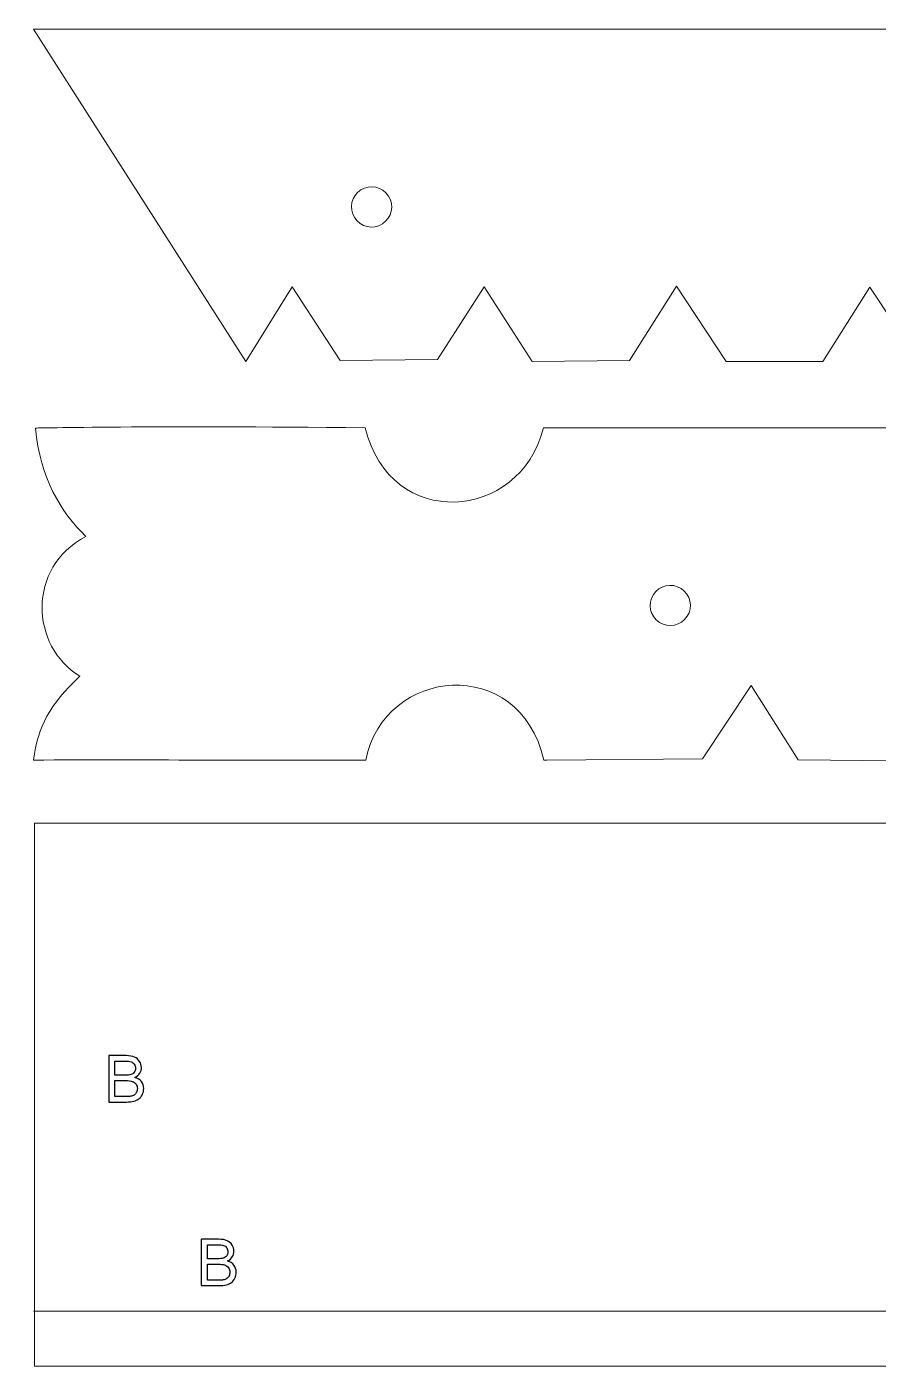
# Model space of a CAD drawing. Header units: centimetres. Extents: x -109.1 to -53.6, y -10 to 49.4.
# Drawn here: x -108.29 to -102.72, y -1.16 to 7.59 of the extents above; entities that cross this region are included whole.
import ezdxf

# ---------------------------------------------------------------- set-up
doc = ezdxf.new("R2010")
doc.units = ezdxf.units.CM
doc.header["$MEASUREMENT"] = 0
doc.layers.add('layer 1', color=7, linetype='Continuous')

msp = doc.modelspace()

# ---------------------------------------------------------------- linework, layer by layer
at = {"layer": 'layer 1', "color": 250, "lineweight": 20}
for points, knots in [([(-106.55482, 5.89334), (-106.55482, 5.89334), (-106.85897, 5.40499), (-106.85897, 5.40499), (-106.85897, 5.40499), (-106.85897, 5.40499), (-108.24813, 7.57718), (-108.24813, 7.57718), (-108.24813, 7.57718), (-108.24813, 7.57718), (-95.11072, 7.57716), (-95.11072, 7.57716), (-95.11072, 7.57716), (-94.95818, 6.96055), (-94.10575, 6.90026), (-93.94542, 7.57716), (-93.94542, 7.57716), (-92.55327, 7.59314), (-91.78764, 7.57558), (-91.78728, 7.57558), (-91.78728, 7.57558), (-91.81904, 7.24509), (-91.95148, 7.03053), (-92.11622, 6.86695), (-92.11622, 6.86695), (-91.73045, 6.66408), (-91.75352, 6.15032), (-92.07717, 5.95264), (-92.07717, 5.95264), (-91.87726, 5.76059), (-91.8061, 5.63176), (-91.77412, 5.40498), (-91.77412, 5.40498), (-92.49867, 5.40697), (-93.22348, 5.403), (-93.94803, 5.40499), (-93.94803, 5.40499), (-94.07085, 6.01573), (-94.9534, 6.0984), (-95.11414, 5.405), (-95.11414, 5.405), (-95.12025, 5.40493), (-95.12638, 5.40474), (-95.13251, 5.4048), (-95.13251, 5.4048), (-95.13251, 5.4048), (-96.15251, 5.41371), (-96.15251, 5.41371), (-96.15251, 5.41371), (-96.15251, 5.41371), (-96.4703, 5.89337), (-96.4703, 5.89337), (-96.4703, 5.89337), (-96.4703, 5.89337), (-96.77657, 5.40717), (-96.77657, 5.40717), (-96.77657, 5.40717), (-96.77657, 5.40717), (-97.4131, 5.40051), (-97.4131, 5.40051), (-97.4131, 5.40051), (-97.4131, 5.40051), (-97.72996, 5.88019), (-97.72996, 5.88019), (-97.72996, 5.88019), (-97.72996, 5.88019), (-98.0347, 5.40499), (-98.0347, 5.40499), (-98.0347, 5.40499), (-98.0347, 5.40499), (-98.68153, 5.40499), (-98.68153, 5.40499), (-98.68153, 5.40499), (-98.68153, 5.40499), (-98.99283, 5.89336), (-98.99283, 5.89336), (-98.99283, 5.89336), (-98.99283, 5.89336), (-99.30162, 5.40498), (-99.30162, 5.40498), (-99.30162, 5.40498), (-99.30162, 5.40498), (-99.93511, 5.405), (-99.93511, 5.405), (-99.93511, 5.405), (-99.93511, 5.405), (-100.25441, 5.89336), (-100.25441, 5.89336), (-100.25441, 5.89336), (-100.25441, 5.89336), (-100.55936, 5.405), (-100.55936, 5.405), (-100.55936, 5.405), (-100.8659, 5.40313), (-101.19496, 5.405), (-101.19496, 5.405), (-101.19496, 5.405), (-101.19496, 5.405), (-101.5124, 5.89335), (-101.5124, 5.89335), (-101.5124, 5.89335), (-101.5124, 5.89335), (-101.81713, 5.40498), (-101.81713, 5.40498), (-101.81713, 5.40498), (-101.81713, 5.40498), (-102.45364, 5.40499), (-102.45364, 5.40499), (-102.45364, 5.40499), (-102.45364, 5.40499), (-102.7759, 5.89123), (-102.7759, 5.89123), (-102.7759, 5.89123), (-102.7759, 5.89123), (-103.08357, 5.40499), (-103.08357, 5.40499), (-103.08357, 5.40499), (-103.08357, 5.40499), (-103.71633, 5.40499), (-103.71633, 5.40499), (-103.71633, 5.40499), (-103.71633, 5.40499), (-104.04179, 5.89785), (-104.04179, 5.89785), (-104.04179, 5.89785), (-104.04179, 5.89785), (-104.3485, 5.41165), (-104.3485, 5.41165), (-104.3485, 5.41165), (-104.3485, 5.41165), (-104.98439, 5.40499), (-104.98439, 5.40499), (-104.98439, 5.40499), (-104.98439, 5.40499), (-105.29974, 5.89335), (-105.29974, 5.89335), (-105.29974, 5.89335), (-105.29974, 5.89335), (-105.60555, 5.41784), (-105.60555, 5.41784), (-105.60555, 5.41784), (-105.60555, 5.41784), (-106.24189, 5.41118), (-106.24189, 5.41118), (-106.24189, 5.41118), (-106.24189, 5.41118), (-106.55482, 5.89334), (-106.55482, 5.89334)], [0, 0, 0, 0, 0.0263158, 0.0263158, 0.0263158, 0.0263158, 0.0526316, 0.0526316, 0.0526316, 0.0526316, 0.0789474, 0.0789474, 0.0789474, 0.0789474, 0.1052632, 0.1052632, 0.1052632, 0.1052632, 0.1315789, 0.1315789, 0.1315789, 0.1315789, 0.1578947, 0.1578947, 0.1578947, 0.1578947, 0.1842105, 0.1842105, 0.1842105, 0.1842105, 0.2105263, 0.2105263, 0.2105263, 0.2105263, 0.2368421, 0.2368421, 0.2368421, 0.2368421, 0.2631579, 0.2631579, 0.2631579, 0.2631579, 0.2894737, 0.2894737, 0.2894737, 0.2894737, 0.3157895, 0.3157895, 0.3157895, 0.3157895, 0.3421053, 0.3421053, 0.3421053, 0.3421053, 0.3684211, 0.3684211, 0.3684211, 0.3684211, 0.3947368, 0.3947368, 0.3947368, 0.3947368, 0.4210526, 0.4210526, 0.4210526, 0.4210526, 0.4473684, 0.4473684, 0.4473684, 0.4473684, 0.4736842, 0.4736842, 0.4736842, 0.4736842, 0.5, 0.5, 0.5, 0.5, 0.5263158, 0.5263158, 0.5263158, 0.5263158, 0.5526316, 0.5526316, 0.5526316, 0.5526316, 0.5789474, 0.5789474, 0.5789474, 0.5789474, 0.6052632, 0.6052632, 0.6052632, 0.6052632, 0.6315789, 0.6315789, 0.6315789, 0.6315789, 0.6578947, 0.6578947, 0.6578947, 0.6578947, 0.6842105, 0.6842105, 0.6842105, 0.6842105, 0.7105263, 0.7105263, 0.7105263, 0.7105263, 0.7368421, 0.7368421, 0.7368421, 0.7368421, 0.7631579, 0.7631579, 0.7631579, 0.7631579, 0.7894737, 0.7894737, 0.7894737, 0.7894737, 0.8157895, 0.8157895, 0.8157895, 0.8157895, 0.8421053, 0.8421053, 0.8421053, 0.8421053, 0.8684211, 0.8684211, 0.8684211, 0.8684211, 0.8947368, 0.8947368, 0.8947368, 0.8947368, 0.9210526, 0.9210526, 0.9210526, 0.9210526, 0.9473684, 0.9473684, 0.9473684, 0.9473684, 1, 1, 1, 1]), ([(-106.10659, 6.52608), (-106.16771, 6.48691), (-106.18549, 6.40562), (-106.14632, 6.3445), (-106.14632, 6.3445), (-106.10714, 6.28338), (-106.02585, 6.2656), (-105.96472, 6.30477), (-105.96472, 6.30477), (-105.90361, 6.34395), (-105.88583, 6.42524), (-105.92499, 6.48636), (-105.92499, 6.48636), (-105.96417, 6.54748), (-106.04546, 6.56526), (-106.10659, 6.52608)], [0, 0, 0, 0, 0.2, 0.2, 0.2, 0.2, 0.4, 0.4, 0.4, 0.4, 0.6, 0.6, 0.6, 0.6, 1, 1, 1, 1]), ([(-93.46744, 3.2872), (-93.46744, 3.2872), (-93.1633, 2.79885), (-93.1633, 2.79885), (-93.1633, 2.79885), (-93.1633, 2.79885), (-91.77412, 4.97104), (-91.77412, 4.97104), (-91.77412, 4.97104), (-91.77412, 4.97104), (-104.91153, 4.97102), (-104.91153, 4.97102), (-104.91153, 4.97102), (-105.06409, 4.35441), (-105.91651, 4.29412), (-106.07684, 4.97102), (-106.07684, 4.97102), (-107.469, 4.987), (-108.23463, 4.96944), (-108.23499, 4.96944), (-108.23499, 4.96944), (-108.20322, 4.63895), (-108.07078, 4.42439), (-107.90604, 4.26081), (-107.90604, 4.26081), (-108.2918, 4.05794), (-108.26874, 3.54418), (-107.94508, 3.3465), (-107.94508, 3.3465), (-108.145, 3.15445), (-108.21616, 3.02562), (-108.24813, 2.79884), (-108.24813, 2.79884), (-107.52359, 2.80083), (-106.79879, 2.79686), (-106.07424, 2.79885), (-106.07424, 2.79885), (-105.95141, 3.40959), (-105.06886, 3.49226), (-104.90813, 2.79886), (-104.90813, 2.79886), (-104.90202, 2.79879), (-104.89587, 2.7986), (-104.88975, 2.79866), (-104.88975, 2.79866), (-104.88975, 2.79866), (-103.86976, 2.80757), (-103.86976, 2.80757), (-103.86976, 2.80757), (-103.86976, 2.80757), (-103.55196, 3.28723), (-103.55196, 3.28723), (-103.55196, 3.28723), (-103.55196, 3.28723), (-103.2457, 2.80103), (-103.2457, 2.80103), (-103.2457, 2.80103), (-103.2457, 2.80103), (-102.60915, 2.79437), (-102.60915, 2.79437), (-102.60915, 2.79437), (-102.60915, 2.79437), (-102.2923, 3.27405), (-102.2923, 3.27405), (-102.2923, 3.27405), (-102.2923, 3.27405), (-101.98756, 2.79885), (-101.98756, 2.79885), (-101.98756, 2.79885), (-101.98756, 2.79885), (-101.34071, 2.79885), (-101.34071, 2.79885), (-101.34071, 2.79885), (-101.34071, 2.79885), (-101.02943, 3.28722), (-101.02943, 3.28722), (-101.02943, 3.28722), (-101.02943, 3.28722), (-100.72064, 2.79884), (-100.72064, 2.79884), (-100.72064, 2.79884), (-100.72064, 2.79884), (-100.08715, 2.79886), (-100.08715, 2.79886), (-100.08715, 2.79886), (-100.08715, 2.79886), (-99.76784, 3.28722), (-99.76784, 3.28722), (-99.76784, 3.28722), (-99.76784, 3.28722), (-99.46288, 2.79886), (-99.46288, 2.79886), (-99.46288, 2.79886), (-99.15636, 2.79699), (-98.8273, 2.79886), (-98.8273, 2.79886), (-98.8273, 2.79886), (-98.8273, 2.79886), (-98.50985, 3.28721), (-98.50985, 3.28721), (-98.50985, 3.28721), (-98.50985, 3.28721), (-98.20513, 2.79884), (-98.20513, 2.79884), (-98.20513, 2.79884), (-98.20513, 2.79884), (-97.56863, 2.79885), (-97.56863, 2.79885), (-97.56863, 2.79885), (-97.56863, 2.79885), (-97.24636, 3.28509), (-97.24636, 3.28509), (-97.24636, 3.28509), (-97.24636, 3.28509), (-96.93869, 2.79885), (-96.93869, 2.79885), (-96.93869, 2.79885), (-96.93869, 2.79885), (-96.30593, 2.79885), (-96.30593, 2.79885), (-96.30593, 2.79885), (-96.30593, 2.79885), (-95.98047, 3.29171), (-95.98047, 3.29171), (-95.98047, 3.29171), (-95.98047, 3.29171), (-95.67375, 2.80551), (-95.67375, 2.80551), (-95.67375, 2.80551), (-95.67375, 2.80551), (-95.03787, 2.79885), (-95.03787, 2.79885), (-95.03787, 2.79885), (-95.03787, 2.79885), (-94.72251, 3.28721), (-94.72251, 3.28721), (-94.72251, 3.28721), (-94.72251, 3.28721), (-94.41671, 2.8117), (-94.41671, 2.8117), (-94.41671, 2.8117), (-94.41671, 2.8117), (-93.78036, 2.80504), (-93.78036, 2.80504), (-93.78036, 2.80504), (-93.78036, 2.80504), (-93.46744, 3.2872), (-93.46744, 3.2872)], [0, 0, 0, 0, 0.0263158, 0.0263158, 0.0263158, 0.0263158, 0.0526316, 0.0526316, 0.0526316, 0.0526316, 0.0789474, 0.0789474, 0.0789474, 0.0789474, 0.1052632, 0.1052632, 0.1052632, 0.1052632, 0.1315789, 0.1315789, 0.1315789, 0.1315789, 0.1578947, 0.1578947, 0.1578947, 0.1578947, 0.1842105, 0.1842105, 0.1842105, 0.1842105, 0.2105263, 0.2105263, 0.2105263, 0.2105263, 0.2368421, 0.2368421, 0.2368421, 0.2368421, 0.2631579, 0.2631579, 0.2631579, 0.2631579, 0.2894737, 0.2894737, 0.2894737, 0.2894737, 0.3157895, 0.3157895, 0.3157895, 0.3157895, 0.3421053, 0.3421053, 0.3421053, 0.3421053, 0.3684211, 0.3684211, 0.3684211, 0.3684211, 0.3947368, 0.3947368, 0.3947368, 0.3947368, 0.4210526, 0.4210526, 0.4210526, 0.4210526, 0.4473684, 0.4473684, 0.4473684, 0.4473684, 0.4736842, 0.4736842, 0.4736842, 0.4736842, 0.5, 0.5, 0.5, 0.5, 0.5263158, 0.5263158, 0.5263158, 0.5263158, 0.5526316, 0.5526316, 0.5526316, 0.5526316, 0.5789474, 0.5789474, 0.5789474, 0.5789474, 0.6052632, 0.6052632, 0.6052632, 0.6052632, 0.6315789, 0.6315789, 0.6315789, 0.6315789, 0.6578947, 0.6578947, 0.6578947, 0.6578947, 0.6842105, 0.6842105, 0.6842105, 0.6842105, 0.7105263, 0.7105263, 0.7105263, 0.7105263, 0.7368421, 0.7368421, 0.7368421, 0.7368421, 0.7631579, 0.7631579, 0.7631579, 0.7631579, 0.7894737, 0.7894737, 0.7894737, 0.7894737, 0.8157895, 0.8157895, 0.8157895, 0.8157895, 0.8421053, 0.8421053, 0.8421053, 0.8421053, 0.8684211, 0.8684211, 0.8684211, 0.8684211, 0.8947368, 0.8947368, 0.8947368, 0.8947368, 0.9210526, 0.9210526, 0.9210526, 0.9210526, 0.9473684, 0.9473684, 0.9473684, 0.9473684, 1, 1, 1, 1]), ([(-104.01069, 3.92019), (-103.94958, 3.88102), (-103.93179, 3.79973), (-103.97097, 3.73861), (-103.97097, 3.73861), (-104.01014, 3.67749), (-104.09142, 3.6597), (-104.15254, 3.69888), (-104.15254, 3.69888), (-104.21367, 3.73805), (-104.23146, 3.81934), (-104.19228, 3.88046), (-104.19228, 3.88046), (-104.1531, 3.94158), (-104.07181, 3.95937), (-104.01069, 3.92019)], [0, 0, 0, 0, 0.2, 0.2, 0.2, 0.2, 0.4, 0.4, 0.4, 0.4, 0.6, 0.6, 0.6, 0.6, 1, 1, 1, 1]), ([(-108.24225, -1.16461), (-108.24225, -1.16461), (-108.24225, 2.38519), (-108.24225, 2.38519), (-108.24225, 2.38519), (-108.24225, 2.38519), (-87.57209, 2.38519), (-87.57209, 2.38519), (-87.57209, 2.38519), (-87.57209, 2.38519), (-87.57209, -1.16461), (-87.57209, -1.16461), (-87.57209, -1.16461), (-87.57209, -1.16461), (-108.24225, -1.16461), (-108.24225, -1.16461)], [0, 0, 0, 0, 0.2, 0.2, 0.2, 0.2, 0.4, 0.4, 0.4, 0.4, 0.6, 0.6, 0.6, 0.6, 1, 1, 1, 1])]:
    msp.add_open_spline(points, degree=3, knots=knots, dxfattribs=at)
at = {"layer": 'layer 1', "color": 242}
for points, knots in [([(-107.75577, 0.56285), (-107.75577, 0.56285), (-107.75577, 0.86596), (-107.75577, 0.86596), (-107.75577, 0.86596), (-107.75577, 0.86596), (-107.64189, 0.86596), (-107.64189, 0.86596), (-107.64189, 0.86596), (-107.61861, 0.86596), (-107.6004, 0.86299), (-107.58643, 0.85664), (-107.58643, 0.85664), (-107.57204, 0.85072), (-107.56146, 0.84098), (-107.55341, 0.82828), (-107.55341, 0.82828), (-107.54537, 0.81558), (-107.54156, 0.80246), (-107.54156, 0.78849), (-107.54156, 0.78849), (-107.54156, 0.77536), (-107.54495, 0.76309), (-107.55214, 0.75166), (-107.55214, 0.75166), (-107.55892, 0.74023), (-107.5695, 0.73134), (-107.58389, 0.72414), (-107.58389, 0.72414), (-107.56569, 0.71864), (-107.5513, 0.70975), (-107.54156, 0.69662), (-107.54156, 0.69662), (-107.53182, 0.6835), (-107.52674, 0.66826), (-107.52674, 0.6509), (-107.52674, 0.6509), (-107.52674, 0.63651), (-107.52971, 0.62339), (-107.53563, 0.61111), (-107.53563, 0.61111), (-107.54198, 0.59883), (-107.54918, 0.58952), (-107.55807, 0.58275), (-107.55807, 0.58275), (-107.56696, 0.5764), (-107.57797, 0.57132), (-107.59109, 0.56793), (-107.59109, 0.56793), (-107.60464, 0.56454), (-107.62072, 0.56285), (-107.6402, 0.56285), (-107.6402, 0.56285), (-107.6402, 0.56285), (-107.75577, 0.56285), (-107.75577, 0.56285)], [0, 0, 0, 0, 0.0666667, 0.0666667, 0.0666667, 0.0666667, 0.1333333, 0.1333333, 0.1333333, 0.1333333, 0.2, 0.2, 0.2, 0.2, 0.2666667, 0.2666667, 0.2666667, 0.2666667, 0.3333333, 0.3333333, 0.3333333, 0.3333333, 0.4, 0.4, 0.4, 0.4, 0.4666667, 0.4666667, 0.4666667, 0.4666667, 0.5333333, 0.5333333, 0.5333333, 0.5333333, 0.6, 0.6, 0.6, 0.6, 0.6666667, 0.6666667, 0.6666667, 0.6666667, 0.7333333, 0.7333333, 0.7333333, 0.7333333, 0.8, 0.8, 0.8, 0.8, 0.8666667, 0.8666667, 0.8666667, 0.8666667, 1, 1, 1, 1]), ([(-107.71555, 0.73853), (-107.71555, 0.73853), (-107.64993, 0.73853), (-107.64993, 0.73853), (-107.64993, 0.73853), (-107.63215, 0.73853), (-107.61945, 0.7398), (-107.61183, 0.74192), (-107.61183, 0.74192), (-107.60167, 0.74531), (-107.59405, 0.74996), (-107.58855, 0.75716), (-107.58855, 0.75716), (-107.58347, 0.76436), (-107.58093, 0.77325), (-107.58093, 0.78383), (-107.58093, 0.78383), (-107.58093, 0.79357), (-107.58347, 0.80246), (-107.58813, 0.81008), (-107.58813, 0.81008), (-107.59321, 0.8177), (-107.59998, 0.8232), (-107.60887, 0.82574), (-107.60887, 0.82574), (-107.61776, 0.8287), (-107.633, 0.82997), (-107.65501, 0.82997), (-107.65501, 0.82997), (-107.65501, 0.82997), (-107.71555, 0.82997), (-107.71555, 0.82997), (-107.71555, 0.82997), (-107.71555, 0.82997), (-107.71555, 0.73853), (-107.71555, 0.73853)], [0, 0, 0, 0, 0.1, 0.1, 0.1, 0.1, 0.2, 0.2, 0.2, 0.2, 0.3, 0.3, 0.3, 0.3, 0.4, 0.4, 0.4, 0.4, 0.5, 0.5, 0.5, 0.5, 0.6, 0.6, 0.6, 0.6, 0.7, 0.7, 0.7, 0.7, 0.8, 0.8, 0.8, 0.8, 1, 1, 1, 1]), ([(-107.71555, 0.59883), (-107.71555, 0.59883), (-107.6402, 0.59883), (-107.6402, 0.59883), (-107.6402, 0.59883), (-107.62707, 0.59883), (-107.61818, 0.59926), (-107.61268, 0.6001), (-107.61268, 0.6001), (-107.60337, 0.6018), (-107.59575, 0.60434), (-107.58982, 0.60857), (-107.58982, 0.60857), (-107.58347, 0.61238), (-107.57839, 0.61788), (-107.57416, 0.62508), (-107.57416, 0.62508), (-107.57035, 0.6327), (-107.56823, 0.64117), (-107.56823, 0.6509), (-107.56823, 0.6509), (-107.56823, 0.66191), (-107.57119, 0.67165), (-107.57712, 0.68011), (-107.57712, 0.68011), (-107.58262, 0.68858), (-107.59067, 0.69451), (-107.60125, 0.69789), (-107.60125, 0.69789), (-107.61141, 0.70128), (-107.62623, 0.70297), (-107.64528, 0.70297), (-107.64528, 0.70297), (-107.64528, 0.70297), (-107.71555, 0.70297), (-107.71555, 0.70297), (-107.71555, 0.70297), (-107.71555, 0.70297), (-107.71555, 0.59883), (-107.71555, 0.59883)], [0, 0, 0, 0, 0.0909091, 0.0909091, 0.0909091, 0.0909091, 0.1818182, 0.1818182, 0.1818182, 0.1818182, 0.2727273, 0.2727273, 0.2727273, 0.2727273, 0.3636364, 0.3636364, 0.3636364, 0.3636364, 0.4545455, 0.4545455, 0.4545455, 0.4545455, 0.5454545, 0.5454545, 0.5454545, 0.5454545, 0.6363636, 0.6363636, 0.6363636, 0.6363636, 0.7272727, 0.7272727, 0.7272727, 0.7272727, 0.8181818, 0.8181818, 0.8181818, 0.8181818, 1, 1, 1, 1]), ([(-107.15053, -0.63769), (-107.15053, -0.63769), (-107.15053, -0.33458), (-107.15053, -0.33458), (-107.15053, -0.33458), (-107.15053, -0.33458), (-107.03665, -0.33458), (-107.03665, -0.33458), (-107.03665, -0.33458), (-107.01337, -0.33458), (-106.99516, -0.33755), (-106.98119, -0.3439), (-106.98119, -0.3439), (-106.9668, -0.34982), (-106.95622, -0.35956), (-106.94817, -0.37226), (-106.94817, -0.37226), (-106.94013, -0.38496), (-106.93632, -0.39808), (-106.93632, -0.41205), (-106.93632, -0.41205), (-106.93632, -0.42518), (-106.93971, -0.43745), (-106.9469, -0.44888), (-106.9469, -0.44888), (-106.95368, -0.46031), (-106.96426, -0.4692), (-106.97865, -0.4764), (-106.97865, -0.4764), (-106.96045, -0.4819), (-106.94606, -0.49079), (-106.93632, -0.50392), (-106.93632, -0.50392), (-106.92658, -0.51704), (-106.9215, -0.53228), (-106.9215, -0.54964), (-106.9215, -0.54964), (-106.9215, -0.56403), (-106.92447, -0.57715), (-106.93039, -0.58943), (-106.93039, -0.58943), (-106.93674, -0.60171), (-106.94394, -0.61102), (-106.95283, -0.61779), (-106.95283, -0.61779), (-106.96172, -0.62414), (-106.97273, -0.62922), (-106.98585, -0.63261), (-106.98585, -0.63261), (-106.9994, -0.636), (-107.01548, -0.63769), (-107.03496, -0.63769), (-107.03496, -0.63769), (-107.03496, -0.63769), (-107.15053, -0.63769), (-107.15053, -0.63769)], [0, 0, 0, 0, 0.0666667, 0.0666667, 0.0666667, 0.0666667, 0.1333333, 0.1333333, 0.1333333, 0.1333333, 0.2, 0.2, 0.2, 0.2, 0.2666667, 0.2666667, 0.2666667, 0.2666667, 0.3333333, 0.3333333, 0.3333333, 0.3333333, 0.4, 0.4, 0.4, 0.4, 0.4666667, 0.4666667, 0.4666667, 0.4666667, 0.5333333, 0.5333333, 0.5333333, 0.5333333, 0.6, 0.6, 0.6, 0.6, 0.6666667, 0.6666667, 0.6666667, 0.6666667, 0.7333333, 0.7333333, 0.7333333, 0.7333333, 0.8, 0.8, 0.8, 0.8, 0.8666667, 0.8666667, 0.8666667, 0.8666667, 1, 1, 1, 1]), ([(-107.11031, -0.46201), (-107.11031, -0.46201), (-107.04469, -0.46201), (-107.04469, -0.46201), (-107.04469, -0.46201), (-107.02691, -0.46201), (-107.01421, -0.46074), (-107.00659, -0.45862), (-107.00659, -0.45862), (-106.99643, -0.45523), (-106.98881, -0.45058), (-106.98331, -0.44338), (-106.98331, -0.44338), (-106.97823, -0.43618), (-106.97569, -0.42729), (-106.97569, -0.41671), (-106.97569, -0.41671), (-106.97569, -0.40697), (-106.97823, -0.39808), (-106.98289, -0.39046), (-106.98289, -0.39046), (-106.98797, -0.38284), (-106.99474, -0.37734), (-107.00363, -0.3748), (-107.00363, -0.3748), (-107.01252, -0.37184), (-107.02776, -0.37057), (-107.04977, -0.37057), (-107.04977, -0.37057), (-107.04977, -0.37057), (-107.11031, -0.37057), (-107.11031, -0.37057), (-107.11031, -0.37057), (-107.11031, -0.37057), (-107.11031, -0.46201), (-107.11031, -0.46201)], [0, 0, 0, 0, 0.1, 0.1, 0.1, 0.1, 0.2, 0.2, 0.2, 0.2, 0.3, 0.3, 0.3, 0.3, 0.4, 0.4, 0.4, 0.4, 0.5, 0.5, 0.5, 0.5, 0.6, 0.6, 0.6, 0.6, 0.7, 0.7, 0.7, 0.7, 0.8, 0.8, 0.8, 0.8, 1, 1, 1, 1]), ([(-107.11031, -0.60171), (-107.11031, -0.60171), (-107.03496, -0.60171), (-107.03496, -0.60171), (-107.03496, -0.60171), (-107.02183, -0.60171), (-107.01294, -0.60128), (-107.00744, -0.60044), (-107.00744, -0.60044), (-106.99813, -0.59874), (-106.99051, -0.5962), (-106.98458, -0.59197), (-106.98458, -0.59197), (-106.97823, -0.58816), (-106.97315, -0.58266), (-106.96892, -0.57546), (-106.96892, -0.57546), (-106.96511, -0.56784), (-106.96299, -0.55937), (-106.96299, -0.54964), (-106.96299, -0.54964), (-106.96299, -0.53863), (-106.96595, -0.52889), (-106.97188, -0.52043), (-106.97188, -0.52043), (-106.97738, -0.51196), (-106.98543, -0.50603), (-106.99601, -0.50265), (-106.99601, -0.50265), (-107.00617, -0.49926), (-107.02099, -0.49757), (-107.04004, -0.49757), (-107.04004, -0.49757), (-107.04004, -0.49757), (-107.11031, -0.49757), (-107.11031, -0.49757), (-107.11031, -0.49757), (-107.11031, -0.49757), (-107.11031, -0.60171), (-107.11031, -0.60171)], [0, 0, 0, 0, 0.0909091, 0.0909091, 0.0909091, 0.0909091, 0.1818182, 0.1818182, 0.1818182, 0.1818182, 0.2727273, 0.2727273, 0.2727273, 0.2727273, 0.3636364, 0.3636364, 0.3636364, 0.3636364, 0.4545455, 0.4545455, 0.4545455, 0.4545455, 0.5454545, 0.5454545, 0.5454545, 0.5454545, 0.6363636, 0.6363636, 0.6363636, 0.6363636, 0.7272727, 0.7272727, 0.7272727, 0.7272727, 0.8181818, 0.8181818, 0.8181818, 0.8181818, 1, 1, 1, 1])]:
    msp.add_open_spline(points, degree=3, knots=knots, dxfattribs=at)
at = {"layer": 'layer 1', "color": 250, "lineweight": 20}
msp.add_open_spline([(-108.24813, -0.80453), (-108.24813, -0.80453), (-87.57343, -0.80453), (-87.57343, -0.80453)], degree=3, dxfattribs=at)

doc.saveas('drawing.dxf')
